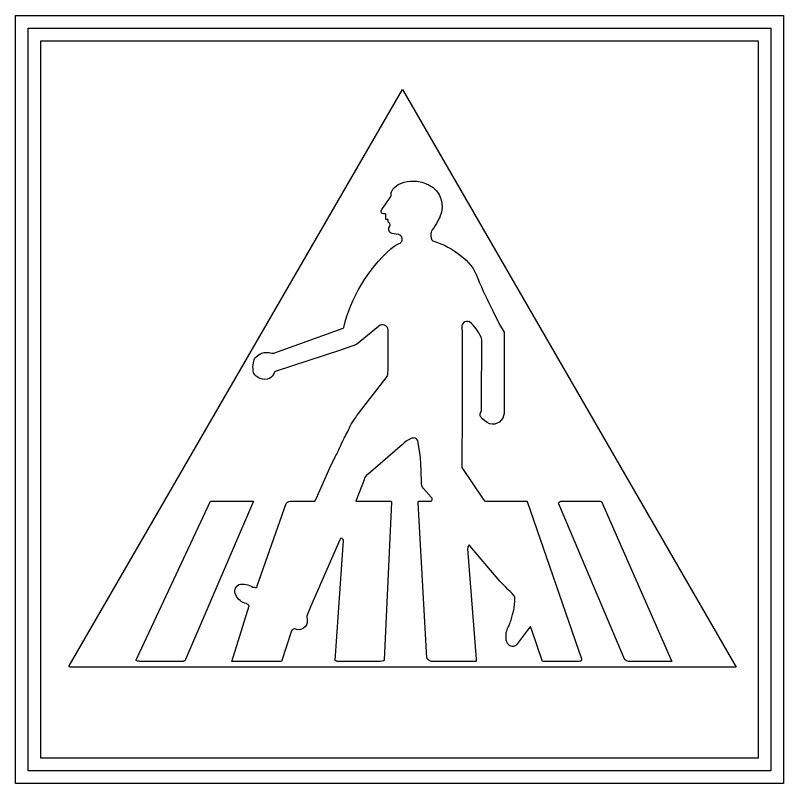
# Model space of a CAD drawing. Extents: x 1920 to 3220, y 694 to 1294.
# Drawn here: x 2620 to 3220, y 694 to 1294 of the extents above; entities that cross this region are included whole.
import ezdxf

# ---------------------------------------------------------------- set-up
doc = ezdxf.new("R2010")
doc.units = 0
doc.header["$MEASUREMENT"] = 0

msp = doc.modelspace()

# ---------------------------------------------------------------- linework, layer by layer
for points in [[(2620.33, 693.788), (2620.33, 1293.79), (3220.34, 1293.79), (3220.34, 693.788)], [(2630.33, 703.788), (2630.33, 1283.79), (3210.34, 1283.79), (3210.34, 703.788)], [(2640.33, 713.788), (2640.33, 1273.79), (3200.34, 1273.79), (3200.34, 713.788)]]:
    msp.add_lwpolyline(points, close=True)
for points in [[(2662.56, 784.753, -0.0552098), (2662.31, 785.724), (2922.57, 1236.01), (3183.34, 784.753)], [(3022.42, 816.26), (3020.3, 813.561), (3011.66, 802.08, -0.4521), (3005.27, 802.65, -0.136005), (3003.85, 805.113, -0.0591594), (3003.63, 806.432), (3003.63, 807.124), (3003.63, 807.648, -0.167322), (3005.95, 817.127, 0.0359278), (3008.71, 825.986), (3009.66, 829.149, 0.0113603), (3010.44, 838.303, 0.024504), (3010.37, 839.345, 0.163485), (3009.79, 840.538, 0.0048175), (2997.09, 853.638), (2975.43, 879.286, 0.0070472), (2975.37, 879.469, 0.195615), (2974.86, 879.975, 0.308371), (2974.39, 879.88, 0.0863597), (2973.92, 879.108, 0.0531479), (2973.4, 877.279), (2980.16, 790.918), (2980.21, 789.259), (2946.2, 789.265), (2945.18, 789.265, -0.235587), (2941.75, 792.065), (2934.96, 913.2), (2935.01, 913.983, -0.104208), (2935.12, 914.334), (2945.04, 914.389, 0.374942), (2945.77, 916.52, 0.127868), (2945.09, 917.538), (2939.15, 924.228, -0.243561), (2937.6, 929.644), (2936.89, 944.465, 0.0044806), (2936.78, 948.488), (2934.86, 960.308, 0.0161011), (2934.72, 961.127, 0.144512), (2933.71, 962.997, 0.215316), (2931.12, 963.7, 0.0693842), (2928.96, 963.097, 0.07948), (2922.61, 958.759), (2895.78, 935.59, 0.251491), (2892.67, 931.159), (2886.35, 914.342), (2913.9, 914.381), (2913.99, 913.565), (2908.44, 790.448, -0.163143), (2907.92, 789.771), (2907.57, 789.629, -0.0158879), (2905.24, 789.26), (2871.6, 789.26, -0.0101444), (2871.27, 789.341, -0.0815484), (2870.05, 790.067), (2876.53, 883.602, 0.285499), (2875.68, 885.236, 0.324864), (2874.33, 885.16, 0.156973), (2873.8, 884.173), (2850.78, 831.807), (2848.25, 825.265, 0.0979938), (2848.07, 823.665), (2848.1, 823.065, -0.0282859), (2848.13, 821.465), (2848.14, 821.31, -0.610436), (2838.59, 814.744, 0.166243), (2836.3, 813.565, 0.0486291), (2835.99, 813.085), (2828.14, 789.26), (2823.8, 789.26), (2789.39, 789.246), (2802.83, 832.725, 0.0437297), (2802.57, 833.057, 0.0777668), (2800.89, 834.35, -0.260494), (2792.51, 841.283, 0.0119271), (2792.3, 841.807, 0.0830875), (2791.82, 842.562, -0.337771), (2794.82, 849.303, -0.201042), (2805.79, 847.152, 0.0284661), (2806.33, 847.113, 0.0208968), (2807.05, 847.1, 0.111492), (2808.23, 846.878, 0.214975), (2808.87, 847.18, 0.123587), (2809.15, 847.853, 0.0148817), (2809.19, 848.265), (2831.88, 912.583, -0.183557), (2834.02, 914.15), (2834.83, 914.352), (2854.16, 914.375), (2855.19, 916.232), (2865.88, 940.505), (2870.07, 949.045, 0.0583134), (2874.42, 957.989, -0.0194596), (2880.02, 968.875), (2881.73, 972.852, -0.0200319), (2885.84, 979.255, -0.0241171), (2887.24, 981.6), (2910.76, 1011.64, 0.074892), (2911.39, 1018.13), (2911.43, 1047.32, 0.0297129), (2911.39, 1048.09, 0.623472), (2904.13, 1051.11), (2903.9, 1050.9), (2886.79, 1036.71), (2874.3, 1032.26), (2824.03, 1015.82, 0.039621), (2823.45, 1015.67, 0.145406), (2822.65, 1015.07, 0.0108289), (2822.38, 1014.64, -0.199766), (2818.68, 1010.13, -0.208676), (2811.5, 1010.16, -0.0818542), (2808.47, 1011.99, -0.287766), (2805.93, 1017.75, -0.0806787), (2806.59, 1023.8, -0.181708), (2808.34, 1027.03, -0.0974952), (2812.69, 1030.04, -0.123429), (2820.6, 1030.03, 0.157573), (2822.11, 1029.97), (2876.34, 1049.58, 0.18502), (2876.86, 1049.94, -0.152753), (2913.66, 1111.51, -0.0903539), (2920.15, 1115.63, 0.169384), (2922.13, 1117.55, 0.421203), (2920.31, 1122.43, 0.0750196), (2919.28, 1122.72), (2914.54, 1123.46, -0.520154), (2912.42, 1128.62, 0.461736), (2912.04, 1131.81, 0.0227947), (2911.79, 1132.07, -0.25104), (2911.56, 1132.63), (2911.56, 1132.87), (2911.56, 1133.92, 0.48247), (2911.19, 1134.26), (2910.21, 1134.26, -0.497372), (2909.61, 1134.75), (2909.6, 1137.57), (2909.6, 1138.32, 0.500798), (2909.21, 1138.76), (2907.77, 1138.76, -0.529752), (2905.99, 1141.14, -0.0922591), (2906.21, 1141.55), (2906.6, 1142.13), (2907.09, 1142.87), (2909.02, 1145.76), (2913.49, 1152.41, 0.185066), (2913.81, 1153.67), (2913.81, 1154.22, -0.0208478), (2913.79, 1154.46, -0.12734), (2914.17, 1156.01, -0.0580104), (2915.25, 1158, -0.122716), (2921.02, 1162.4, -0.0124372), (2921.87, 1162.8, -0.126153), (2931.06, 1164.38, -0.107789), (2941.79, 1162.02, -0.0163343), (2943.4, 1161.25, -0.405496), (2951.89, 1136.57, -0.0058124), (2951.72, 1136.26, -0.0199812), (2950.1, 1133.17, -0.0667925), (2945.89, 1126.31, 0.203759), (2945.2, 1119.35, 0.326313), (2947.08, 1117.48, -0.0914483), (2967.95, 1106.31, -0.159718), (2981.44, 1088.21, 0.0195065), (2993.48, 1062.5), (2998.51, 1052.46), (3002, 1046.32), (3001.95, 983.221), (3001.95, 982.982, -0.486258), (2990.77, 974.831), (2990.63, 974.888, -0.125222), (2984.12, 979.932, -0.33805), (2983.44, 982.592, 0.138336), (2984.32, 988.116), (2984.4, 994.397), (2984.53, 1038.17, 0.147751), (2983.99, 1042.53, 0.100096), (2975.13, 1054.54, 0.628108), (2969.13, 1048.93), (2969.23, 1047.26), (2969.15, 1043.5), (2969.15, 982.067), (2969.12, 944.666, -0.0065904), (2968.94, 940.714), (2985.8, 915.829), (2987.03, 914.365), (2987.18, 914.365), (3019.92, 914.334), (3019.98, 914.165, -0.0172501), (3020.13, 914.068), (3062.5, 791.265, -0.104712), (3062.45, 790.131, -0.273461), (3061.77, 789.479, -0.0137101), (3060.48, 789.26), (3031.98, 789.26), (3023.73, 813.72), (3022.67, 816.251, 0.556725)], [(2718.57, 789.26), (2717.8, 789.265, -0.0211569), (2715.2, 789.665), (2715, 789.765, -0.175147), (2714.76, 790.065, -0.133145), (2714.73, 790.365, -0.06355), (2714.87, 790.865, -0.0231297), (2715.28, 791.571), (2772.65, 914.349), (2806.22, 914.321), (2753.3, 790.814, -0.226788), (2752.03, 789.465, -0.027224), (2751.38, 789.26)], [(3104.15, 789.26), (3099.22, 789.286, -0.0935869), (3096.31, 790.565), (3044.57, 912.788, -0.169236), (3045.09, 913.625, -0.0900558), (3046.45, 914.354), (3077.14, 914.354, -0.0295757), (3078.1, 914.048), (3132.96, 789.26)]]:
    msp.add_lwpolyline(points, format="xyb", close=True)

doc.saveas('drawing.dxf')
